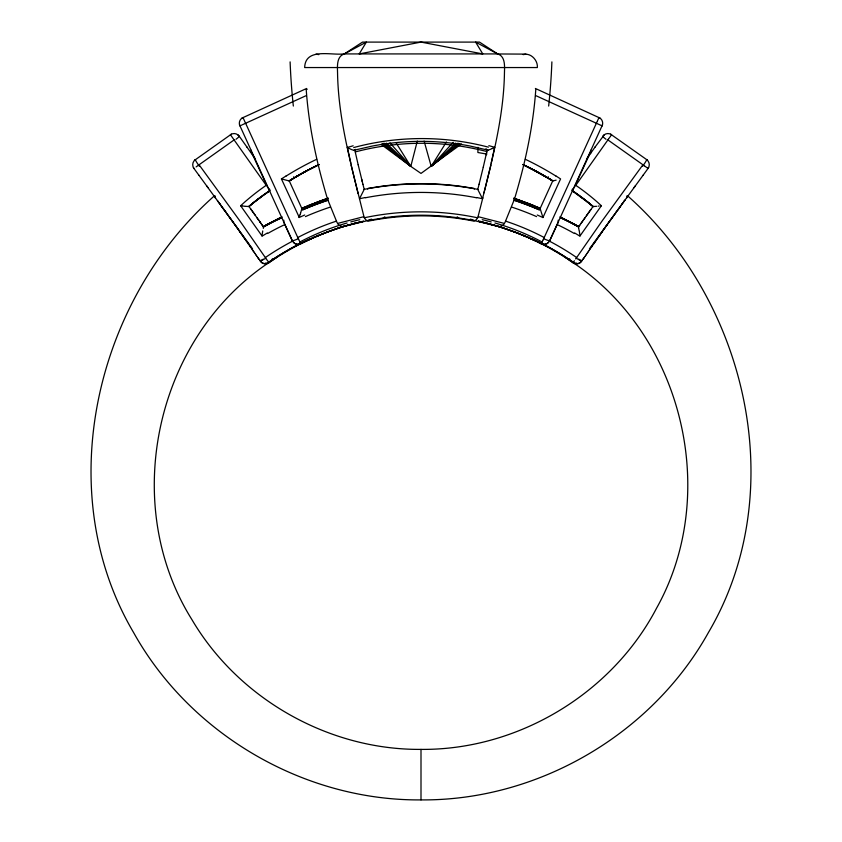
<?xml version="1.0" encoding="UTF-8"?>
<svg xmlns="http://www.w3.org/2000/svg" width="842" height="842" viewBox="0 0 842 842"><rect width="100%" height="100%" fill="white"/><g stroke="black" fill="none" stroke-linecap="round" stroke-linejoin="round"><path stroke-width="1.26" d="M362.039 221.467L361.492 221.72M364.207 189.439L359.492 198.723L365.344 197.523M477.793 189.513L482.508 198.723L490.928 165.011M301.836 208.648L300.594 213.194M535.775 89.641C533.165 126.868 525.176 163.485 514.451 199.165M488.844 145.655L494.643 147.287L491.149 163.243M483.266 167.158L487.223 149.95M486.129 154.875L486.676 152.413M479.887 221.551L479.982 221.025L480.508 221.72M483.276 167.137L479.077 184.24M474.32 189.04L474.046 188.398M483.982 192.85C493.665 154.139 503.432 115.08 504.411 74.98C504.421 67.76 506.105 56.93 497.99 54.014L497.422 54.404M477.867 189.113L479.087 184.23M482.845 197.796L478.046 216.647L504.516 223.467A6.599 6.252 -73.7 0 1 497.285 226.256L474.12 220.551A6.862 3.2 -78.4 0 0 477.867 217.194M461.511 143.908L421 173.42L410.791 166.39L417.306 141.067M602.493 124.848L549.742 240.654A6.304 6.304 0 0 1 541.153 243.664L540.701 243.443M300.531 213.373L300.205 214.331M300.152 214.51L299.962 215.047M299.71 215.752L299.236 217.047M299.173 217.215L281.428 178.925L286.101 175.936M514.388 199.344L504.884 222.72M597.852 120.048L598.736 118.112M597.557 120.701L597.252 121.385M540.206 208.342L552.752 180.851L552.163 180.483M537.28 215.005L542.953 217.552L560.572 178.925L555.899 175.936M549.742 240.665L557.646 223.446A6.315 6.315 0 0 0 558.193 220.172M596.978 121.964L543.164 239.812M648.614 167.526L648.14 168.337A6.315 6.304 0 0 0 646.688 159.633L647.466 160.306M548.468 176.862L547.942 177.915L545.458 176.441M543.006 240.138L542.353 241.412M541.722 242.622L541.269 243.464M541.785 242.496L542.153 241.78M424.105 141.067L431.209 166.39L446.449 141.951M531.87 238.76L531.828 238.823A263.083 259.873 32.7 0 1 573.328 262.272L573.297 262.346A262.967 259.915 32.8 0 0 532.628 239.139M575.728 258.915L602.041 221.046L642.93 164.769L643.983 165.527M585.137 256.284L580.38 262.546A6.399 6.326 35.3 0 1 574.034 263.251L573.213 262.757L574.633 263.104M583.074 259.315L584.095 257.81M585.085 256.368L586.179 254.758M587.137 253.358L588.274 251.695M586.106 254.863L587.221 253.231M589.211 250.337L590.389 248.622M588.169 251.853L589.326 250.158M590.253 248.822L592.515 245.538M593.578 244.001L591.294 247.306M594.452 242.749L596.789 239.391M593.399 244.275L595.726 240.928M608.324 139.309L575.781 185.303M608.377 139.225L610.176 136.688M579.264 225.919L582.401 221.457M559.888 216.889L578.812 226.561L579.717 225.256M597.62 238.212L598.673 236.707M596.557 239.728L599.199 235.96M581.043 223.383L586.853 215.163M599.462 235.581L601.062 233.308M598.925 236.339L599.725 235.202M600.778 233.708L601.83 232.213M599.999 234.823L600.535 234.065M591.021 152.781L586.495 159.18M583.716 219.594L584.159 218.962M582.822 220.857L583.264 220.225M602.883 230.729L603.409 229.992M602.125 231.803L603.935 229.245M601.598 232.55L602.356 231.476M595.083 147.055L604.44 134.594M590.916 152.939L595.262 146.792M610.545 136.172L611.176 135.288M584.601 218.331L585.053 217.71M604.251 228.803L606.029 226.309M603.725 229.55L604.461 228.508M588.158 213.331L593.063 206.479A224.098 223.604 29.8 0 0 571.981 190.45A224.004 223.446 29.7 0 1 593.094 206.448M587.274 214.584L588.632 212.668M587.737 213.921L586.379 215.826M573.855 261.557L574.412 260.778M606.366 225.824L606.893 225.088M605.84 226.561L607.419 224.351M604.777 228.056L605.314 227.308M589.937 210.847L590.389 210.216M589.042 212.089L589.505 211.458M607.945 223.614L608.629 222.656M607.071 224.846L608.113 223.383M590.379 210.226L590.831 209.595M610.05 220.678L610.713 219.762M609.155 221.93L610.187 220.488M608.471 222.877L609.524 221.414M592.61 207.121L593.052 206.5L588.905 203.154L572.36 190.945M612.66 217.047L613.187 216.32M611.745 218.32L613.807 215.457M611.092 219.225L612.145 217.773M648.077 168.421L642.962 175.431M610.576 219.951L611.229 219.046M574.686 185.556L575.686 185.324L578.57 187.261A229.898 229.361 30.9 0 1 597.283 202.038L601.367 205.753L579.864 236.118L574.644 232.971M614.744 214.163L616.386 211.889M613.702 215.605L614.839 214.026M618.438 209.058L622.543 203.406M617.418 210.468L618.902 208.427M615.786 212.721L617.86 209.858M634.015 187.671L635.31 185.882M624.069 201.322L625.101 199.901M622.006 204.153L624.596 200.596M619.47 207.637L620.501 206.227M626.637 197.786L643.13 175.189M589.463 248.79L591.61 245.853M592.315 244.875L627.153 197.081M277.681 256.463L276.208 257.831M272.313 258.831L273.103 259.841C156.191 334.495 118.49 502.264 191.913 619.617C238.675 699.028 328.843 750.117 421 749.391C517.62 750.264 611.776 693.84 656.549 608.208C721.647 491.938 681.462 331.516 568.866 259.883L569.687 258.831M313.34 237.086L312.856 237.581M459.879 143.466L431.209 166.39L453.196 142.33M194.534 160.306L231.392 134.152M317.834 235.328L317.066 235.981L320.149 234.813M458.027 143.14L431.209 166.39L455.733 143.119M267.356 232.971L262.136 236.118L240.633 205.753L244.727 202.059A229.898 229.361 -30.9 0 1 263.43 187.271L266.219 185.303L267.314 185.556M214.584 195.67C94.872 301.415 50.646 491.833 133.615 632.584C190.376 734.54 304.32 800.879 421 799.9C537.68 800.879 651.624 734.54 708.385 632.584C791.354 491.833 747.128 301.415 627.416 195.67M431.209 166.39L438.145 160.359M312.561 237.844L311.14 238.739A267.209 267.209 0 0 0 269.829 262.083L267.367 263.104M248.948 206.5L250 205.637M547.984 242.928L547.353 243.38A6.304 6.189 26.6 0 1 542.216 244.106L543.532 244.327M249.737 205.858L253.095 203.154M250.527 205.216L251.305 204.574M252.884 203.311L255.242 201.448M253.663 202.69L254.452 202.069M255.094 201.564L259.199 198.396M256.084 200.796L261.62 196.596M259.978 197.817L269.64 190.945M196.144 166.895L198.396 165.264M234.181 139.867L198.775 164.99M230.424 134.72L230.498 134.667A6.315 6.315 0 0 1 239.181 136.141L246.916 147.055M268.956 262.588L267.988 263.199A6.399 6.326 -35.3 0 1 261.673 262.546L256.863 256.284M242.022 118.059L306.635 88.463M265.714 258.199C265.43 258.094 267.977 261.052 268.83 262.504M265.188 258.557L262.188 260.252M344.357 53.92L362.513 42.1L479.487 42.1L497.643 53.92L344.357 53.92L366.375 42.1L359.218 53.92L421 42.1L482.782 53.92L475.625 42.1L497.643 53.92M301.794 208.342L289.248 180.851L289.837 180.483M319.297 164.516A298.552 297.573 -23.6 0 0 289.28 180.914L291.427 179.504M290.237 180.241L305.951 171.168M291.816 179.262L294.479 177.662M300.026 174.431L294.058 177.915L293.532 176.862M295.542 177.03L298.521 175.294M494.643 147.287L492.338 148.529M300.026 174.431L306.078 171.094M300.71 174.052L301.752 173.463M265.388 225.309L282.112 216.889M303.857 172.294L304.909 171.726M305.962 171.158L318.75 164.674M307.025 170.589L308.088 170.031M309.151 169.474L318.413 164.832M310.509 168.758L313.245 167.369M303.994 242.096L300.815 243.685M302.646 242.77L300.847 243.664A6.304 6.304 0 0 1 292.258 240.654L284.354 223.446A6.315 6.315 0 0 1 283.807 220.172M312.771 238.002L317.013 236.013L315.466 236.823M302.857 242.654L307.435 240.444M314.529 166.727L316.266 165.874M303.478 242.359L304.793 241.717M304.446 241.886L306.709 240.791M318.002 165.032L318.876 164.622M306.909 240.686L307.93 240.212M307.162 240.58L309.972 239.265L308.772 239.823M280.028 217.836L263.188 226.561L259.61 221.467L260.957 223.383M300.647 243.759L299.973 244.033L300.51 243.833M308.077 240.149L312.014 238.328M242.149 124.858L245.106 123.511M299.047 217.552L304.72 215.005M243.064 117.648L245.58 123.29L306.225 95.62M310.098 239.212L315.076 236.97M240.644 125.542L241.307 125.237M310.845 238.865L330.201 230.887M301.636 208.416L302.373 208.09M301.899 208.3L305.509 206.753M302.899 207.858L326.738 198.744M316.813 236.244L320.876 234.55M306.277 206.427L307.088 206.09M308.825 205.374L307.94 205.743L320.434 200.933M307.183 89.263L306.225 89.641C308.835 126.868 316.824 163.485 327.549 199.165M320.644 234.644L322.244 234.002A267.103 267.061 -24.5 0 1 352.072 224.098L355.924 223.067M310.719 204.617L311.719 204.217M322.054 234.076L339.947 227.54M314.887 202.985L323.802 199.743M330.601 230.824L341.841 226.93M344.578 54.404L344.01 54.014C335.895 56.93 337.579 67.76 337.589 74.98C338.568 115.08 348.335 154.139 358.018 192.85M321.465 200.564L325.507 199.154M324.77 199.407L328.317 198.217M326.37 198.87L328.096 198.291M340.305 227.519L343.725 226.351M523.198 54.635C530.618 52.32 538.059 60.277 537.343 67.549L304.657 67.549C305.309 47.636 330.738 55.393 343.325 53.972M342.483 226.835L344.662 226.066M344.662 226.172L346.851 225.53M350.872 163.348L347.388 147.434L353.177 145.792M345.599 225.793L347.946 225.214M348.314 225.109L349.419 224.793M348.377 224.993L350.156 224.593M349.272 224.74L350.156 224.498M354.429 150.181L371.953 146.129A257.852 257.852 0 0 1 470.047 146.024L487.592 150.044M353.314 223.74L361.207 221.825M351.924 224.025L354.524 223.362M556.141 180.167L553.099 180.862M355.829 223.088L360.86 221.867M356.45 222.93L357.082 222.772M359.597 222.162L360.229 222.014M360.565 221.93L361.092 221.814A267.209 267.209 0 0 0 315.929 236.623M368.122 220.499L368.912 220.341M369.228 220.278L369.764 220.172A6.315 4.968 78.9 0 0 371.564 219.32M367.954 188.398L367.68 189.04M368.417 188.313L382.015 186.208A293.048 287.459 0 0 1 459.985 186.208L473.583 188.313M267.156 263.136L265.262 263.125M576.738 263.125L574.844 263.136M600.262 205.89L601.367 205.753M598.978 206.037L598.22 206.132M596.652 206.301L593.273 206.532M248.748 206.532L245.422 206.311M298.531 244.327L299.878 244.064A6.304 6.189 -26.6 0 1 294.647 243.38L294.016 242.928M526.008 54.12L498.675 53.972M315.992 54.12L318.802 54.635M244.948 206.258L242.507 205.985M288.901 180.862L281.428 178.925M240.633 205.753L241.991 205.922M486.908 154.097L477.888 152.507L477.888 147.318M476.656 197.523L482.508 198.723M472.772 220.278L472.236 220.172A6.315 4.968 -78.9 0 1 470.436 219.32M473.088 220.341L473.878 220.499M480.793 221.825L490.076 224.025M481.14 221.867L484.287 222.614M481.95 222.056L480.908 221.814A267.125 267.125 0 0 1 526.103 236.634M483.497 222.425L485.56 222.93M484.918 222.772L486.802 223.246M486.076 223.067L488.886 223.793M488.055 223.572L490.36 224.183M491.107 224.382L493.623 224.993M491.844 224.498L492.728 224.74M492.581 224.793L493.686 225.109M494.549 225.246L496.401 225.793M494.054 225.214L497.338 226.172M497.338 226.066L499.517 226.835M498.275 226.351L511.399 230.824M500.159 226.93L515.693 232.413M513.683 198.217L529.365 203.859M513.904 198.291L534.007 205.722L533.175 205.374M514.767 198.586L515.63 198.87M516.493 199.154L517.346 199.449M518.198 199.743L519.04 200.038M519.882 200.333L522.377 201.227M523.187 201.522L524.798 202.112M511.799 230.887L517.114 232.96M525.576 202.406L539.101 207.858M515.799 232.403L521.356 234.644M530.281 204.217L531.281 204.617M517.809 233.181L526.976 237.012M521.851 234.813L529.229 238.002M534.912 206.09L535.722 206.427M601.967 125.805L535.775 95.62M536.491 206.753L540.101 208.3M525.187 236.244L519.756 234.002A267.103 267.061 24.5 0 0 489.928 224.098M525.261 236.192L528.376 237.623M539.627 208.09L540.364 208.416M527.945 237.412L531.155 238.865M528.965 237.876L530.86 238.739A267.125 267.125 0 0 1 572.192 262.094L573.055 262.651M529.986 238.328L533.228 239.823M535.365 88.463L599.978 118.059M531.007 238.791L534.386 240.359M561.14 217.457L576.612 225.309M533.049 239.728L541.417 243.791L540.154 243.159M534.07 240.212L536.649 241.444M610.608 134.152L646.688 159.633A6.304 0.631 -54.6 0 1 642.551 166.316M579.812 260.252L576.244 258.168M523.124 164.622L523.998 165.032M523.25 164.674L526.008 166.011M523.587 164.832L532.86 169.474M525.734 165.874L551.763 180.241M538.133 242.159L540.259 243.212M528.755 167.369L531.491 168.758M530.576 238.602L529.439 237.844M533.912 170.031L536.038 171.158M535.922 171.094L546.458 177.03M537.091 171.726L538.143 172.294M540.248 173.463L544.416 175.831M577.633 225.877L578.812 226.561M347.388 147.434L349.756 148.697A7.841 1.968 32.5 0 0 354.471 150.329M547.521 177.662L549.984 179.135M550.384 179.378L552.752 180.851A298.552 297.573 23.6 0 0 522.703 164.516M565.792 257.831L564.319 256.473M525.155 236.128L524.166 235.328M237.56 134.594L239.17 136.13A6.304 0.621 -35.4 0 1 235.992 139.277M647.887 168.347L645.151 166.379M611.576 134.72L611.502 134.667A6.315 6.315 0 0 0 602.83 136.141A6.304 0.621 35.4 0 0 606.008 139.277M607.819 139.867L642.93 164.769M644.13 165.632L644.677 166.032M381.531 144.677L410.791 166.39L396.245 143.066M581.99 197.796L582.801 198.396M583.59 199.007L585.179 200.217M586.758 201.448L589.116 203.311M382.121 143.466L410.791 166.39L389.993 142.908M590.695 204.574L592.263 205.858M383.973 143.14L410.791 166.39L386.267 143.119M403.855 160.359L410.791 166.39M529.144 237.581L528.66 237.086M199.07 164.769L239.959 221.046L265.756 258.168M199.449 166.316A6.304 0.631 54.6 0 1 195.397 159.58L195.312 159.633A6.315 6.304 0 0 0 193.892 168.379L199.038 175.431M198.87 175.189L249.685 244.875M214.342 196.386L215.363 197.786M250.39 245.853L252.537 248.79M217.404 200.596L219.994 204.153M219.457 203.406L223.562 209.058M221.036 205.574L222.067 206.995M223.098 208.427L224.582 210.468M224.14 209.858L227.256 214.163M225.172 211.289L226.214 212.721M206.69 185.882L207.985 187.671M227.161 214.026L228.298 215.605M228.193 215.457L229.34 217.047M229.224 216.889L230.255 218.32M229.855 217.773L230.908 219.225M248.906 206.448A224.004 223.446 -29.7 0 1 270.029 190.492A224.098 223.604 -29.8 0 0 248.885 206.416L252.063 210.847M230.771 219.046L231.95 220.678M231.813 220.488L233.529 222.877M232.476 221.414L233.002 222.141M250.705 208.942L252.958 212.089M233.371 222.656L234.055 223.614M233.887 223.383L234.929 224.846M252.484 211.426L253.842 213.331M253.368 212.668L254.726 214.584M254.263 213.921L255.168 215.205M234.581 224.351L235.634 225.824M235.455 225.572L236.16 226.561M235.97 226.309L237.749 228.803M255.147 215.163L258.736 220.225L257.82 218.931M236.497 227.035L237.023 227.772M237.539 228.508L238.275 229.55M246.738 146.792L255.505 159.18M256.947 217.71L257.399 218.331M238.065 229.245L239.117 230.729M238.812 230.298L239.875 231.803M230.55 134.899L266.219 185.303M258.715 220.194L260.073 222.12M239.644 231.476L240.402 232.55M240.17 232.213L241.222 233.708M240.938 233.308L241.749 234.455M261.409 224.014L261.851 224.656M241.465 234.065L242.538 235.581M242.275 235.202L246.495 241.233M242.801 235.96L245.443 239.728M262.294 225.288L262.736 225.919M193.86 168.337L193.386 167.526M246.274 240.928L247.548 242.749M247.348 242.464L248.6 244.275M248.422 244.001L250.705 247.306M249.485 245.538L251.747 248.822M251.611 248.622L253.831 251.853M252.674 250.158L254.863 253.358M254.779 253.231L255.894 254.863M255.821 254.758L256.915 256.368M257.905 257.81L258.926 259.315M310.088 238.696L310.182 238.844A263.083 259.873 -32.7 0 0 268.672 262.272A262.967 259.915 -32.8 0 1 309.372 239.139M300.731 243.464L300.057 242.18M300.026 242.138L298.615 239.381M298.605 239.339L245.622 123.279M239.507 124.848L292.258 240.654M337.116 222.72L327.612 199.344M542.953 217.552L540.164 208.648M364.133 189.103L362.923 184.261M358.103 193.218L363.954 216.647L337.484 223.467A6.599 6.252 73.7 0 0 344.715 226.256L367.88 220.551A6.862 3.2 78.4 0 1 364.133 217.194M358.06 193.407L351.082 165.011M358.166 164.779L362.923 184.24M361.713 179.399L362.323 181.83M358.166 164.79L354.808 150.076M578.991 230.224L578.854 228.961M421 749.412L421 799.879M293.342 106.05A135.278 28.449 86.6 0 1 290.111 61.887M355.335 151.918A247.18 234.602 -1.2 0 1 486.771 151.528M364.186 189.355A281.017 263.693 0.1 0 1 477.803 189.376M551.889 61.887A135.278 28.449 -86.6 0 1 548.658 106.05M492.328 148.413A7.841 1.905 -32.2 0 1 487.644 150.129M368.028 221.183A248.611 230.161 -0.2 0 1 473.993 221.13M371.806 219.278A6.315 5.199 79 0 1 369.933 220.141L386.278 217.478A261.578 256.347 0 0 1 455.722 217.489L472.067 220.141A6.315 5.199 -79 0 1 470.194 219.278M458.648 217.604A6.652 3.042 -82 0 1 457.174 216.773M384.836 216.773A6.652 3.042 81.9 0 1 383.352 217.604M473.909 220.404A6.452 6.199 -77.8 0 1 471.352 219.341M370.648 219.341A6.452 6.199 77.8 0 1 368.091 220.404M364.281 217.773A253.621 235.507 0.2 0 1 477.698 217.836M353.693 147.56A250.39 238.202 -1.3 0 1 488.402 147.161M365.396 197.765A273.597 256.073 0.1 0 1 476.604 197.786M488.013 150.36A6.315 6.315 0 0 1 485.96 148.687M355.429 149.35A6.315 6.315 0 0 1 353.987 150.36M627.143 195.733A3.157 3.157 0 0 1 626.532 197.912M599.009 117.512A6.304 6.304 0 0 1 602.125 125.868M549.584 240.728A6.315 0.747 24.5 0 1 543.7 238.707M505.874 221.235A246.916 242.843 24.4 0 1 544.321 237.591M482.224 219.688A243.633 239.402 24.4 0 1 491.223 221.941M494.959 222.993A243.633 239.402 24.4 0 1 542.059 241.959M513.788 200.091A294.837 289.143 22.2 0 1 539.512 209.932A294.111 287.848 22.5 0 0 514.115 200.249M512.031 207.195A282.944 276.755 22.5 0 1 536.586 216.605M523.482 164.906A298.31 297.51 23.5 0 1 552.699 180.935M525.355 159.317A301.468 300.689 23.6 0 1 555.857 176.02M590.568 150.286A3.157 3.157 0 0 1 590.368 152.56L574.697 186.629A6.315 6.315 0 0 1 572.128 189.461M581.99 260.788A6.441 6.441 0 0 1 573.013 262.725M578.664 228.392A5.494 0.547 78.2 0 1 578.717 226.435M549.237 241.054A261.936 259.389 32.6 0 1 576.665 257.547M580.991 260.294A6.326 0.663 30.5 0 1 578.696 259.189M580.033 235.865A11.862 0.958 80.8 0 1 579.285 230.961M558.067 224.993A243.896 241.622 30 0 1 574.339 233.497M263.388 226.919A235.181 233.518 -29.5 0 1 281.575 217.71M265.335 257.547A261.936 259.389 -32.6 0 1 292.763 241.054M263.462 227.056A239.002 236.949 -29.2 0 1 281.617 217.878M263.304 259.189A6.326 0.663 -30.5 0 1 261.009 260.294M268.987 262.725A6.441 6.441 0 0 1 260.01 260.788M262.715 230.961A11.862 0.958 -80.8 0 1 261.967 235.865M263.283 226.435A5.494 0.547 -78.2 0 1 263.335 228.392M267.661 233.497A243.896 241.622 -30 0 1 283.933 224.993M251.432 150.286A3.157 3.157 0 0 0 251.632 152.56L267.303 186.629A6.315 6.315 0 0 0 269.872 189.461M239.875 125.868A6.304 6.304 0 0 1 242.991 117.512M299.941 241.959A243.633 239.402 -24.4 0 1 347.041 222.993M350.777 221.941A243.633 239.402 -24.4 0 1 359.776 219.688M328.212 200.091A294.837 289.143 -22.2 0 0 302.488 209.932A294.111 287.848 -22.5 0 1 327.885 200.249M289.301 180.935A298.31 297.51 -23.5 0 1 318.518 164.906M298.3 238.707A6.315 0.747 -24.5 0 1 292.416 240.728M297.679 237.591A246.916 242.843 -24.4 0 1 336.126 221.235M305.414 216.605A282.944 276.755 -22.5 0 1 329.969 207.195M286.143 176.02A301.468 300.689 -23.6 0 1 316.645 159.317M215.468 197.912A3.157 3.157 0 0 1 214.857 195.733M478.498 221.036A4.968 4.831 25.9 0 0 479.951 221.772A5.294 5.284 11.5 0 1 478.477 221.046M578.612 226.919A235.181 233.518 29.5 0 0 560.425 217.71A235.076 233.202 29.5 0 1 578.58 226.972M362.049 221.772A4.968 4.831 -25.9 0 0 363.502 221.036A5.294 5.284 -11.5 0 1 362.06 221.814"/></g></svg>
